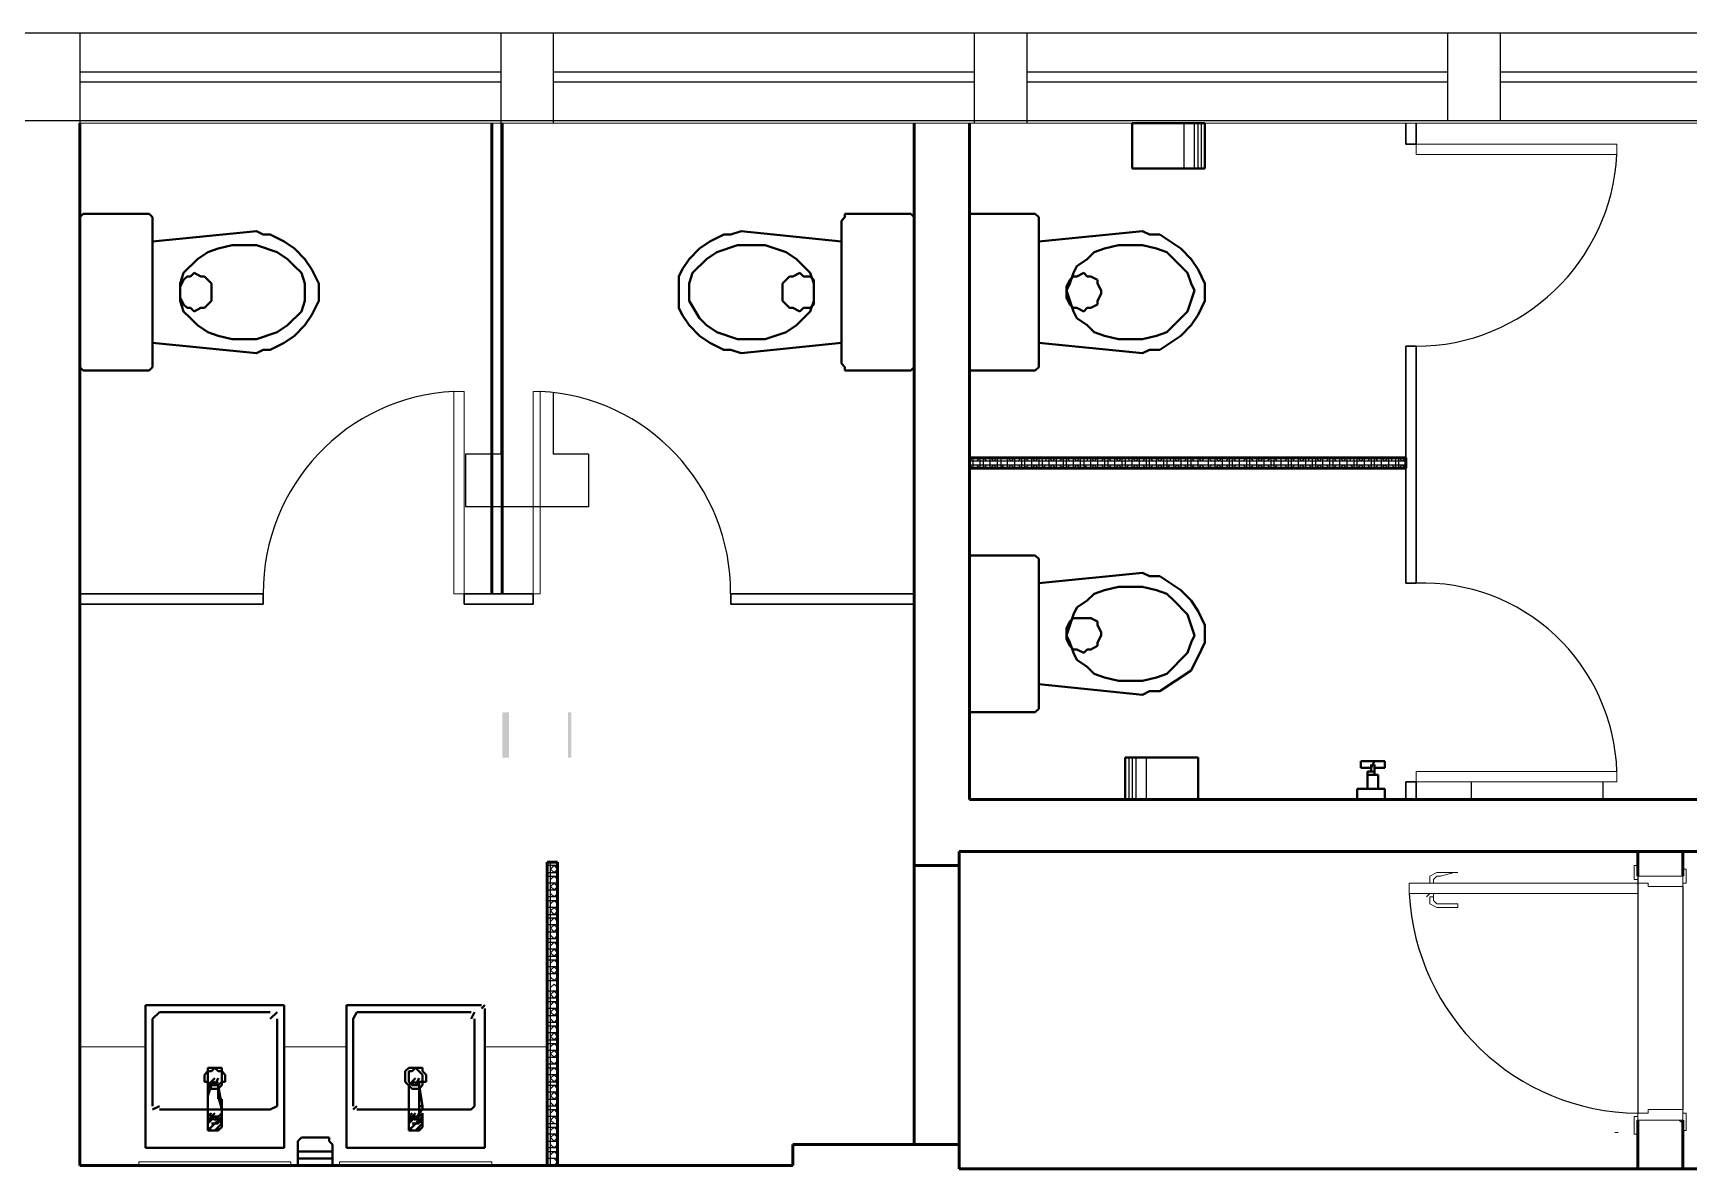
# Model space of a CAD drawing. Header units: millimetres. Extents: x -8 to 5830, y -596 to 3598.
# Drawn here: x 1672.449 to 1677.171, y 2390.11 to 2393.348 of the extents above; entities that cross this region are included whole.
import ezdxf

# ---------------------------------------------------------------- set-up
doc = ezdxf.new("R2010")
doc.units = ezdxf.units.MM
doc.layers.get('0').update_dxf_attribs({"color": 9})

msp = doc.modelspace()

# ---------------------------------------------------------------- linework, layer by layer
for p, q in [((1734.0826, 2393.3475), (1664.1826, 2393.3475)), ((1672.5826, 2393.3475), (1672.5826, 2392.1475)), ((1673.7826, 2393.3475), (1673.7826, 2392.1475)), ((1673.9326, 2393.3475), (1673.9326, 2393.0911)), ((1675.1326, 2393.3475), (1675.1326, 2393.0911)), ((1675.2826, 2393.3475), (1675.2826, 2393.0911)), ((1676.4826, 2393.3475), (1676.4826, 2393.0975)), ((1676.6326, 2393.3475), (1676.6326, 2393.0975)), ((1672.5826, 2393.2375), (1673.7826, 2393.2375)), ((1673.9326, 2393.2375), (1675.1326, 2393.2375)), ((1675.2826, 2393.2375), (1676.4826, 2393.2375)), ((1676.6326, 2393.2375), (1677.8576, 2393.2375)), ((1673.7826, 2393.2075), (1672.5826, 2393.2075)), ((1675.1326, 2393.2075), (1673.9326, 2393.2075)), ((1676.4826, 2393.2075), (1675.2826, 2393.2075)), ((1677.8576, 2393.2075), (1676.6326, 2393.2075)), ((1694.2826, 2393.0975), (1664.4326, 2393.0975)), ((1673.9326, 2392.3228), (1673.9326, 2392.1475)), ((1673.7826, 2392.1475), (1673.6826, 2392.1475)), ((1673.6826, 2392.1475), (1673.6826, 2391.9975)), ((1674.0326, 2392.1475), (1673.9326, 2392.1475)), ((1674.0326, 2392.1475), (1674.0326, 2391.9975)), ((1672.5826, 2391.9975), (1672.5826, 2390.1197)), ((1674.0326, 2391.9975), (1673.6826, 2391.9975))]:
    msp.add_line(p, q)
at = {"lineweight": 20}
for p, q in [((1678.9297, 2393.0911), (1672.5826, 2393.0911)), ((1676.3928, 2393.0314), (1676.3928, 2393.0016)), ((1676.9654, 2393.0314), (1676.3928, 2393.0314)), ((1676.3928, 2393.0016), (1676.9654, 2393.0016)), ((1676.9654, 2393.0016), (1676.9654, 2393.0314)), ((1673.6487, 2391.7495), (1673.6487, 2392.3259)), ((1673.6487, 2392.3259), (1673.6783, 2392.3259)), ((1673.6783, 2392.3259), (1673.6783, 2391.7495)), ((1673.8954, 2392.3259), (1673.8757, 2392.3259)), ((1673.8757, 2392.3259), (1673.8757, 2391.7495)), ((1673.8954, 2391.7495), (1673.8954, 2392.3259)), ((1673.6783, 2391.7495), (1673.6487, 2391.7495)), ((1673.8757, 2391.7495), (1673.8954, 2391.7495)), ((1676.3928, 2391.2128), (1676.3928, 2391.2426)), ((1676.3928, 2391.2426), (1676.9654, 2391.2426)), ((1676.9654, 2391.2128), (1676.3928, 2391.2128)), ((1676.9654, 2391.2426), (1676.9654, 2391.2128)), ((1677.0147, 2390.9346), (1677.0147, 2390.9743)), ((1677.0147, 2390.9743), (1677.0246, 2390.9743)), ((1677.0246, 2390.9743), (1677.0246, 2390.8948)), ((1676.3731, 2390.8948), (1676.3731, 2390.9246)), ((1676.3731, 2390.9246), (1677.0542, 2390.9246)), ((1677.0246, 2390.9346), (1677.0147, 2390.9346)), ((1677.1529, 2390.9445), (1677.0246, 2390.9445)), ((1677.0542, 2390.9246), (1677.0542, 2390.9147)), ((1677.1529, 2390.9644), (1677.1628, 2390.9644)), ((1677.1529, 2390.9147), (1677.1529, 2390.9644)), ((1677.1628, 2390.9246), (1677.1529, 2390.9246)), ((1677.1628, 2390.9644), (1677.1628, 2390.9246)), ((1677.0246, 2390.8948), (1676.3731, 2390.8948)), ((1677.0542, 2390.9147), (1677.1529, 2390.9147)), ((1672.7701, 2390.4576), (1672.5826, 2390.4576)), ((1673.3427, 2390.4576), (1673.165, 2390.4576)), ((1673.9152, 2390.4576), (1673.7375, 2390.4576)), ((1677.0246, 2390.2688), (1677.0542, 2390.2688)), ((1677.0246, 2390.2091), (1677.0246, 2390.2688)), ((1677.0542, 2390.2688), (1677.0542, 2390.2787)), ((1677.0542, 2390.2787), (1677.1529, 2390.2787)), ((1677.1529, 2390.2787), (1677.1529, 2390.2191)), ((1677.1628, 2390.2688), (1677.1529, 2390.2688)), ((1677.1628, 2390.2191), (1677.1628, 2390.2688)), ((1677.0246, 2390.2588), (1677.0147, 2390.2588)), ((1677.0147, 2390.2588), (1677.0147, 2390.2091)), ((1677.1529, 2390.2489), (1677.0246, 2390.2489)), ((1677.1529, 2390.2191), (1677.1628, 2390.2191)), ((1676.9594, 2390.2131), (1676.9693, 2390.2131)), ((1677.0147, 2390.2091), (1677.0246, 2390.2091)), ((1673.1847, 2390.1296), (1672.7504, 2390.1296)), ((1672.7504, 2390.1296), (1672.7504, 2390.1197)), ((1673.1847, 2390.1197), (1673.1847, 2390.1296)), ((1673.7573, 2390.1296), (1673.3229, 2390.1296)), ((1673.3229, 2390.1296), (1673.3229, 2390.1197)), ((1673.7573, 2390.1197), (1673.7573, 2390.1296)), ((1672.7504, 2390.1197), (1673.1847, 2390.1197)), ((1673.3229, 2390.1197), (1673.7573, 2390.1197))]:
    msp.add_line(p, q, dxfattribs=at)
at = {"lineweight": 50}
for p, q in [((1672.5826, 2393.0911), (1672.5826, 2390.1197)), ((1673.7573, 2393.0911), (1673.7573, 2391.7495)), ((1673.7869, 2393.0911), (1673.7869, 2391.7495)), ((1674.9615, 2390.1793), (1674.9615, 2393.0911)), ((1675.1195, 2393.0911), (1675.1195, 2391.1631)), ((1675.1195, 2392.137), (1676.3632, 2392.137)), ((1675.1195, 2392.1072), (1676.3632, 2392.1072)), ((1676.3632, 2392.137), (1676.3632, 2392.1072)), ((1675.1195, 2391.1631), (1677.9327, 2391.1631)), ((1673.9152, 2390.1197), (1673.9152, 2390.9843)), ((1673.9152, 2390.9843), (1673.9448, 2390.9843)), ((1673.9448, 2390.9843), (1673.9448, 2390.1197)), ((1674.9615, 2390.9743), (1675.0899, 2390.9743)), ((1678.1598, 2391.0141), (1675.0899, 2391.0141)), ((1675.0899, 2391.0141), (1675.0899, 2390.1097)), ((1677.0246, 2391.0141), (1677.0246, 2390.9445)), ((1677.1529, 2391.0141), (1677.1529, 2390.9445)), ((1677.0246, 2390.2489), (1677.0246, 2390.1097)), ((1677.1529, 2390.2489), (1677.1529, 2390.1097)), ((1674.616, 2390.1793), (1674.616, 2390.1197)), ((1674.616, 2390.1793), (1675.0899, 2390.1793)), ((1672.5826, 2390.1197), (1674.616, 2390.1197)), ((1675.0899, 2390.1097), (1679.058, 2390.1097))]:
    msp.add_line(p, q, dxfattribs=at)
at = {"lineweight": 25}
for p, q in [((1675.1195, 2392.137), (1675.1195, 2393.0811)), ((1675.7315, 2392.9619), (1675.7315, 2393.0911)), ((1675.7611, 2392.9619), (1675.7611, 2393.0911)), ((1675.771, 2392.9619), (1675.771, 2393.0911)), ((1675.7808, 2392.9619), (1675.7808, 2393.0911)), ((1675.2182, 2392.137), (1675.1195, 2392.137)), ((1675.1195, 2392.1271), (1675.1293, 2392.137)), ((1676.3632, 2392.1271), (1675.1195, 2392.1271)), ((1675.1293, 2392.1072), (1675.1195, 2392.1172)), ((1675.1195, 2392.1172), (1676.3632, 2392.1172)), ((1675.1293, 2392.137), (1675.1293, 2392.1072)), ((1675.1392, 2392.1271), (1675.1491, 2392.137)), ((1675.1491, 2392.1072), (1675.1392, 2392.1172)), ((1675.1491, 2392.137), (1675.1491, 2392.1072)), ((1675.159, 2392.1072), (1675.159, 2392.137)), ((1675.159, 2392.137), (1675.1688, 2392.1271)), ((1675.1688, 2392.1172), (1675.159, 2392.1072)), ((1675.1787, 2392.1072), (1675.1787, 2392.137)), ((1675.1787, 2392.137), (1675.1886, 2392.1271)), ((1675.1886, 2392.1172), (1675.1787, 2392.1072)), ((1675.1886, 2392.1271), (1675.1984, 2392.137)), ((1675.1984, 2392.1072), (1675.1886, 2392.1172)), ((1675.1984, 2392.137), (1675.1984, 2392.1072)), ((1675.2083, 2392.137), (1675.2083, 2392.1072)), ((1675.2083, 2392.1072), (1675.2182, 2392.1172)), ((1675.228, 2392.1072), (1675.228, 2392.137)), ((1675.228, 2392.137), (1675.2379, 2392.1271)), ((1675.2379, 2392.1172), (1675.228, 2392.1072)), ((1675.2379, 2392.1271), (1675.2478, 2392.137)), ((1675.2478, 2392.1072), (1675.2379, 2392.1172)), ((1675.2478, 2392.137), (1675.2478, 2392.1072)), ((1675.2577, 2392.1271), (1675.2675, 2392.137)), ((1675.2675, 2392.1072), (1675.2577, 2392.1172)), ((1675.2675, 2392.137), (1675.2675, 2392.1072)), ((1675.2774, 2392.1072), (1675.2774, 2392.137)), ((1675.2774, 2392.137), (1675.2873, 2392.1271)), ((1675.2873, 2392.1172), (1675.2774, 2392.1072)), ((1675.2971, 2392.1072), (1675.2971, 2392.137)), ((1675.2971, 2392.137), (1675.307, 2392.1271)), ((1675.307, 2392.1172), (1675.2971, 2392.1072)), ((1675.307, 2392.1271), (1675.3169, 2392.137)), ((1675.3169, 2392.1072), (1675.307, 2392.1172)), ((1675.3169, 2392.137), (1675.3169, 2392.1072)), ((1675.3268, 2392.137), (1675.3268, 2392.1072)), ((1675.3268, 2392.1072), (1675.3366, 2392.1172)), ((1675.3366, 2392.137), (1675.3366, 2392.1271)), ((1675.3465, 2392.1072), (1675.3465, 2392.137)), ((1675.3465, 2392.137), (1675.3564, 2392.1271)), ((1675.3564, 2392.1172), (1675.3465, 2392.1072)), ((1675.3564, 2392.1271), (1675.3662, 2392.137)), ((1675.3662, 2392.1072), (1675.3564, 2392.1172)), ((1675.3662, 2392.137), (1675.3662, 2392.1072)), ((1675.3761, 2392.1271), (1675.386, 2392.137)), ((1675.386, 2392.1072), (1675.3761, 2392.1172)), ((1675.386, 2392.137), (1675.386, 2392.1072)), ((1675.3959, 2392.1072), (1675.3959, 2392.137)), ((1675.3959, 2392.137), (1675.4057, 2392.1271)), ((1675.4057, 2392.1172), (1675.3959, 2392.1072)), ((1675.4156, 2392.1072), (1675.4156, 2392.137)), ((1675.4156, 2392.137), (1675.4255, 2392.1271)), ((1675.4255, 2392.1172), (1675.4156, 2392.1072)), ((1675.4255, 2392.1271), (1675.4353, 2392.137)), ((1675.4353, 2392.1072), (1675.4255, 2392.1172)), ((1675.4353, 2392.137), (1675.4353, 2392.1072)), ((1675.4452, 2392.137), (1675.4452, 2392.1072)), ((1675.4452, 2392.1072), (1675.4551, 2392.1172)), ((1675.4551, 2392.137), (1675.4551, 2392.1271)), ((1675.465, 2392.1072), (1675.465, 2392.137)), ((1675.465, 2392.137), (1675.4748, 2392.1271)), ((1675.4748, 2392.1172), (1675.465, 2392.1072)), ((1675.4748, 2392.1271), (1675.4847, 2392.137)), ((1675.4847, 2392.1072), (1675.4748, 2392.1172)), ((1675.4847, 2392.137), (1675.4847, 2392.1072)), ((1675.4946, 2392.1271), (1675.5044, 2392.137)), ((1675.5044, 2392.1072), (1675.4946, 2392.1172)), ((1675.5044, 2392.137), (1675.5044, 2392.1072)), ((1675.5143, 2392.1072), (1675.5143, 2392.137)), ((1675.5143, 2392.137), (1675.5242, 2392.1271)), ((1675.5242, 2392.1172), (1675.5143, 2392.1072)), ((1675.5341, 2392.1072), (1675.5341, 2392.137)), ((1675.5341, 2392.137), (1675.5439, 2392.1271)), ((1675.5439, 2392.1172), (1675.5341, 2392.1072)), ((1675.5439, 2392.1271), (1675.5538, 2392.137)), ((1675.5538, 2392.1072), (1675.5439, 2392.1172)), ((1675.5538, 2392.137), (1675.5538, 2392.1072)), ((1675.5637, 2392.137), (1675.5637, 2392.1072)), ((1675.5637, 2392.1072), (1675.5735, 2392.1172)), ((1675.5735, 2392.137), (1675.5735, 2392.1271)), ((1675.5834, 2392.1072), (1675.5834, 2392.137)), ((1675.5834, 2392.137), (1675.5933, 2392.1271)), ((1675.5933, 2392.1172), (1675.5834, 2392.1072)), ((1675.5933, 2392.1271), (1675.6031, 2392.137)), ((1675.6031, 2392.1072), (1675.5933, 2392.1172)), ((1675.6031, 2392.137), (1675.6031, 2392.1072)), ((1675.613, 2392.1271), (1675.6229, 2392.137)), ((1675.6229, 2392.1072), (1675.613, 2392.1172)), ((1675.6229, 2392.137), (1675.6229, 2392.1072)), ((1675.6328, 2392.1072), (1675.6328, 2392.137)), ((1675.6328, 2392.137), (1675.6426, 2392.1271)), ((1675.6426, 2392.1172), (1675.6328, 2392.1072)), ((1675.6525, 2392.1072), (1675.6525, 2392.137)), ((1675.6525, 2392.137), (1675.6624, 2392.1271)), ((1675.6624, 2392.1172), (1675.6525, 2392.1072)), ((1675.6624, 2392.1271), (1675.6722, 2392.137)), ((1675.6722, 2392.1072), (1675.6624, 2392.1172)), ((1675.6722, 2392.137), (1675.6722, 2392.1072)), ((1675.6821, 2392.137), (1675.6821, 2392.1072)), ((1675.6821, 2392.1072), (1675.692, 2392.1172)), ((1675.692, 2392.137), (1675.692, 2392.1271)), ((1675.7019, 2392.1072), (1675.7019, 2392.137)), ((1675.7019, 2392.137), (1675.7117, 2392.1271)), ((1675.7117, 2392.1172), (1675.7019, 2392.1072)), ((1675.7117, 2392.1271), (1675.7216, 2392.137)), ((1675.7216, 2392.1072), (1675.7117, 2392.1172)), ((1675.7216, 2392.137), (1675.7216, 2392.1072)), ((1675.7315, 2392.1271), (1675.7413, 2392.137)), ((1675.7413, 2392.1072), (1675.7315, 2392.1172)), ((1675.7413, 2392.137), (1675.7413, 2392.1072)), ((1675.7512, 2392.1072), (1675.7512, 2392.137)), ((1675.7512, 2392.137), (1675.7611, 2392.1271)), ((1675.7611, 2392.1172), (1675.7512, 2392.1072)), ((1675.771, 2392.1072), (1675.771, 2392.137)), ((1675.771, 2392.137), (1675.7808, 2392.1271)), ((1675.7808, 2392.1172), (1675.771, 2392.1072)), ((1675.7808, 2392.1271), (1675.7907, 2392.137)), ((1675.7907, 2392.1072), (1675.7808, 2392.1172)), ((1675.8006, 2392.137), (1675.8104, 2392.1271)), ((1675.8006, 2392.1072), (1675.8006, 2392.137)), ((1675.8104, 2392.1172), (1675.8006, 2392.1072)), ((1675.8203, 2392.1072), (1675.8203, 2392.137)), ((1675.8203, 2392.137), (1675.8302, 2392.1271)), ((1675.8302, 2392.1172), (1675.8203, 2392.1072)), ((1675.8302, 2392.1271), (1675.8401, 2392.137)), ((1675.8401, 2392.1072), (1675.8302, 2392.1172)), ((1675.8401, 2392.137), (1675.8401, 2392.1072)), ((1675.8499, 2392.1271), (1675.8598, 2392.137)), ((1675.8598, 2392.1072), (1675.8499, 2392.1172)), ((1675.8598, 2392.137), (1675.8598, 2392.1072)), ((1675.8697, 2392.1072), (1675.8697, 2392.137)), ((1675.8697, 2392.137), (1675.8795, 2392.1271)), ((1675.8795, 2392.1172), (1675.8697, 2392.1072)), ((1675.8894, 2392.1072), (1675.8894, 2392.137)), ((1675.8993, 2392.1271), (1675.9092, 2392.137)), ((1675.9092, 2392.1072), (1675.8993, 2392.1172)), ((1675.9092, 2392.137), (1675.9092, 2392.1072)), ((1675.919, 2392.1072), (1675.919, 2392.137)), ((1675.919, 2392.137), (1675.9289, 2392.1271)), ((1675.9289, 2392.1172), (1675.919, 2392.1072)), ((1675.9388, 2392.1072), (1675.9388, 2392.137)), ((1675.9388, 2392.137), (1675.9486, 2392.1271)), ((1675.9486, 2392.1172), (1675.9388, 2392.1072)), ((1675.9486, 2392.1271), (1675.9585, 2392.137)), ((1675.9585, 2392.1072), (1675.9486, 2392.1172)), ((1675.9585, 2392.137), (1675.9585, 2392.1072)), ((1675.9684, 2392.1271), (1675.9783, 2392.137)), ((1675.9783, 2392.1072), (1675.9684, 2392.1172)), ((1675.9783, 2392.137), (1675.9783, 2392.1072)), ((1675.9881, 2392.1072), (1675.9881, 2392.137)), ((1675.9881, 2392.137), (1675.998, 2392.1271)), ((1675.998, 2392.1172), (1675.9881, 2392.1072)), ((1676.0079, 2392.1072), (1676.0079, 2392.137)), ((1676.0177, 2392.1271), (1676.0276, 2392.137)), ((1676.0276, 2392.1072), (1676.0177, 2392.1172)), ((1676.0276, 2392.137), (1676.0276, 2392.1072)), ((1676.0375, 2392.1072), (1676.0375, 2392.137)), ((1676.0375, 2392.137), (1676.0473, 2392.1271)), ((1676.0473, 2392.1172), (1676.0375, 2392.1072)), ((1676.0572, 2392.1072), (1676.0572, 2392.137)), ((1676.0572, 2392.137), (1676.0671, 2392.1271)), ((1676.0671, 2392.1172), (1676.0572, 2392.1072)), ((1676.0671, 2392.1271), (1676.077, 2392.137)), ((1676.077, 2392.1072), (1676.0671, 2392.1172)), ((1676.077, 2392.137), (1676.077, 2392.1072)), ((1676.0868, 2392.1271), (1676.0868, 2392.137)), ((1676.0967, 2392.1072), (1676.0868, 2392.1172)), ((1676.0967, 2392.137), (1676.0967, 2392.1072)), ((1676.1066, 2392.1072), (1676.1066, 2392.137)), ((1676.1066, 2392.137), (1676.1164, 2392.1271)), ((1676.1164, 2392.1172), (1676.1066, 2392.1072)), ((1676.1164, 2392.1271), (1676.1263, 2392.137)), ((1676.1263, 2392.1072), (1676.1164, 2392.1172)), ((1676.1263, 2392.137), (1676.1263, 2392.1072)), ((1676.1362, 2392.1271), (1676.1461, 2392.137)), ((1676.1461, 2392.1072), (1676.1362, 2392.1172)), ((1676.1461, 2392.137), (1676.1461, 2392.1072)), ((1676.1559, 2392.1072), (1676.1559, 2392.137)), ((1676.1559, 2392.137), (1676.1658, 2392.1271)), ((1676.1658, 2392.1172), (1676.1559, 2392.1072)), ((1676.1757, 2392.1072), (1676.1757, 2392.137)), ((1676.1757, 2392.137), (1676.1855, 2392.1271)), ((1676.1855, 2392.1172), (1676.1757, 2392.1072)), ((1676.1855, 2392.1271), (1676.1954, 2392.137)), ((1676.1954, 2392.1072), (1676.1855, 2392.1172)), ((1676.1954, 2392.137), (1676.1954, 2392.1072)), ((1676.2053, 2392.1271), (1676.2053, 2392.137)), ((1676.2152, 2392.1072), (1676.2053, 2392.1172)), ((1676.2152, 2392.137), (1676.2152, 2392.1072)), ((1676.225, 2392.1072), (1676.225, 2392.137)), ((1676.225, 2392.137), (1676.2349, 2392.1271)), ((1676.2349, 2392.1172), (1676.225, 2392.1072)), ((1676.2349, 2392.1271), (1676.2448, 2392.137)), ((1676.2448, 2392.1072), (1676.2349, 2392.1172)), ((1676.2448, 2392.137), (1676.2448, 2392.1072)), ((1676.2546, 2392.1271), (1676.2645, 2392.137)), ((1676.2645, 2392.1072), (1676.2546, 2392.1172)), ((1676.2645, 2392.137), (1676.2645, 2392.1072)), ((1676.2744, 2392.1072), (1676.2744, 2392.137)), ((1676.2744, 2392.137), (1676.2843, 2392.1271)), ((1676.2843, 2392.1172), (1676.2744, 2392.1072)), ((1676.2941, 2392.1072), (1676.2941, 2392.137)), ((1676.2941, 2392.137), (1676.304, 2392.1271)), ((1676.304, 2392.1172), (1676.2941, 2392.1072)), ((1676.304, 2392.1271), (1676.3139, 2392.137)), ((1676.3139, 2392.1072), (1676.304, 2392.1172)), ((1676.3139, 2392.137), (1676.3139, 2392.1072)), ((1676.3237, 2392.1271), (1676.3237, 2392.137)), ((1676.3336, 2392.1072), (1676.3237, 2392.1172)), ((1676.3336, 2392.137), (1676.3336, 2392.1072)), ((1676.3435, 2392.1072), (1676.3435, 2392.137)), ((1676.3435, 2392.137), (1676.3534, 2392.1271)), ((1676.3534, 2392.1172), (1676.3435, 2392.1072)), ((1676.3534, 2392.1271), (1676.3632, 2392.137)), ((1676.3632, 2392.1072), (1676.3534, 2392.1172)), ((1675.5735, 2391.2824), (1675.5735, 2391.1631)), ((1675.5834, 2391.2824), (1675.5834, 2391.1631)), ((1675.5933, 2391.2824), (1675.5933, 2391.1631)), ((1675.6229, 2391.2824), (1675.6229, 2391.1631)), ((1676.5508, 2391.1631), (1676.5508, 2391.2128)), ((1676.9259, 2391.1631), (1676.9259, 2391.2128)), ((1673.9448, 2390.9743), (1673.9152, 2390.9743)), ((1673.9251, 2390.1197), (1673.9251, 2390.9843)), ((1673.9251, 2390.9644), (1673.9349, 2390.9743)), ((1673.9448, 2390.9644), (1673.9349, 2390.9743)), ((1673.9448, 2390.9445), (1673.9448, 2390.9843)), ((1676.6396, 2391.0141), (1677.0246, 2391.0141)), ((1677.0246, 2391.0141), (1677.0246, 2390.2688)), ((1673.9152, 2390.9545), (1673.9448, 2390.9545)), ((1673.9152, 2390.9445), (1673.9448, 2390.9445)), ((1673.9448, 2390.9246), (1673.9152, 2390.9246)), ((1673.9349, 2390.9545), (1673.9251, 2390.9644)), ((1673.9349, 2390.9445), (1673.9251, 2390.9346)), ((1673.9251, 2390.9147), (1673.9349, 2390.9246)), ((1673.9349, 2390.9545), (1673.9448, 2390.9644)), ((1673.9448, 2390.9346), (1673.9349, 2390.9445)), ((1673.9349, 2390.9246), (1673.9448, 2390.9147)), ((1673.9448, 2390.8948), (1673.9448, 2390.9346)), ((1673.9152, 2390.9048), (1673.9448, 2390.9048)), ((1673.9448, 2390.8849), (1673.9152, 2390.8849)), ((1673.9349, 2390.9048), (1673.9251, 2390.9147)), ((1673.9251, 2390.8948), (1673.9349, 2390.8849)), ((1673.9349, 2390.9048), (1673.9448, 2390.9147)), ((1673.9349, 2390.8849), (1673.9448, 2390.8948)), ((1673.9448, 2390.8253), (1673.9448, 2390.8849)), ((1677.1529, 2390.9147), (1677.1529, 2390.2787)), ((1673.9152, 2390.875), (1673.9448, 2390.875)), ((1673.9448, 2390.8551), (1673.9152, 2390.8551)), ((1673.9152, 2390.8352), (1673.9448, 2390.8352)), ((1673.9349, 2390.875), (1673.9251, 2390.865)), ((1673.9251, 2390.8451), (1673.9349, 2390.8551)), ((1673.9349, 2390.8352), (1673.9251, 2390.8451)), ((1673.9349, 2390.875), (1673.9448, 2390.865)), ((1673.9448, 2390.8451), (1673.9349, 2390.8551)), ((1673.9349, 2390.8352), (1673.9448, 2390.8451)), ((1673.9152, 2390.8253), (1673.9448, 2390.8253)), ((1673.9448, 2390.8054), (1673.9152, 2390.8054)), ((1673.9152, 2390.7855), (1673.9448, 2390.7855)), ((1673.9349, 2390.8253), (1673.9251, 2390.8153)), ((1673.9251, 2390.7955), (1673.9349, 2390.8054)), ((1673.9349, 2390.7855), (1673.9251, 2390.7955)), ((1673.9448, 2390.8153), (1673.9349, 2390.8253)), ((1673.9349, 2390.8054), (1673.9448, 2390.7955)), ((1673.9349, 2390.7855), (1673.9448, 2390.7955)), ((1673.9448, 2390.7756), (1673.9448, 2390.8153)), ((1673.9448, 2390.7656), (1673.9152, 2390.7656)), ((1673.9152, 2390.7557), (1673.9448, 2390.7557)), ((1673.9448, 2390.7358), (1673.9152, 2390.7358)), ((1673.9251, 2390.7756), (1673.9349, 2390.7656)), ((1673.9349, 2390.7557), (1673.9251, 2390.7458)), ((1673.9251, 2390.7259), (1673.9349, 2390.7358)), ((1673.9349, 2390.7656), (1673.9448, 2390.7756)), ((1673.9349, 2390.7557), (1673.9448, 2390.7458)), ((1673.9448, 2390.7259), (1673.9349, 2390.7358)), ((1673.9448, 2390.706), (1673.9448, 2390.7656)), ((1673.9152, 2390.7159), (1673.9448, 2390.7159)), ((1673.9152, 2390.706), (1673.9448, 2390.706)), ((1673.9349, 2390.7159), (1673.9251, 2390.7259)), ((1673.9349, 2390.706), (1673.9251, 2390.6961)), ((1673.9349, 2390.7159), (1673.9448, 2390.7259)), ((1673.9448, 2390.6961), (1673.9349, 2390.706)), ((1673.9448, 2390.6563), (1673.9448, 2390.6961)), ((1673.9448, 2390.6861), (1673.9152, 2390.6861)), ((1673.9152, 2390.6663), (1673.9448, 2390.6663)), ((1673.9152, 2390.6464), (1673.9448, 2390.6464)), ((1673.9251, 2390.6762), (1673.9349, 2390.6861)), ((1673.9349, 2390.6663), (1673.9251, 2390.6762)), ((1673.9251, 2390.6563), (1673.9349, 2390.6464)), ((1673.9349, 2390.6861), (1673.9448, 2390.6762)), ((1673.9349, 2390.6663), (1673.9448, 2390.6762)), ((1673.9349, 2390.6464), (1673.9448, 2390.6563)), ((1673.9448, 2390.5868), (1673.9448, 2390.6464)), ((1673.9448, 2390.6166), (1673.9152, 2390.6166)), ((1673.9448, 2390.5967), (1673.9152, 2390.5967)), ((1673.9349, 2390.6364), (1673.9251, 2390.6265)), ((1673.9251, 2390.6066), (1673.9349, 2390.6166)), ((1673.9251, 2390.6066), (1673.9349, 2390.5967)), ((1673.9448, 2390.6265), (1673.9349, 2390.6364)), ((1673.9448, 2390.6066), (1673.9349, 2390.6166)), ((1673.9349, 2390.5967), (1673.9448, 2390.6066)), ((1673.9152, 2390.5868), (1673.9448, 2390.5868)), ((1673.9448, 2390.5669), (1673.9152, 2390.5669)), ((1673.9152, 2390.547), (1673.9448, 2390.547)), ((1673.9349, 2390.5868), (1673.9251, 2390.5768)), ((1673.9251, 2390.5569), (1673.9349, 2390.5669)), ((1673.9349, 2390.547), (1673.9251, 2390.5569)), ((1673.9448, 2390.5768), (1673.9349, 2390.5868)), ((1673.9349, 2390.5669), (1673.9448, 2390.5569)), ((1673.9349, 2390.547), (1673.9448, 2390.5569)), ((1673.9448, 2390.5371), (1673.9448, 2390.5768)), ((1673.9448, 2390.5271), (1673.9152, 2390.5271)), ((1673.9152, 2390.5172), (1673.9448, 2390.5172)), ((1673.9251, 2390.5371), (1673.9349, 2390.5271)), ((1673.9349, 2390.5172), (1673.9251, 2390.5073)), ((1673.9349, 2390.5271), (1673.9448, 2390.5371)), ((1673.9349, 2390.5172), (1673.9448, 2390.5073)), ((1673.9448, 2390.4675), (1673.9448, 2390.5271)), ((1673.9448, 2390.4973), (1673.9152, 2390.4973)), ((1673.9152, 2390.4774), (1673.9448, 2390.4774)), ((1673.9152, 2390.4675), (1673.9448, 2390.4675)), ((1673.9251, 2390.4874), (1673.9349, 2390.4973)), ((1673.9349, 2390.4774), (1673.9251, 2390.4874)), ((1673.9349, 2390.4675), (1673.9251, 2390.4576)), ((1673.9448, 2390.4874), (1673.9349, 2390.4973)), ((1673.9349, 2390.4774), (1673.9448, 2390.4874)), ((1673.9448, 2390.4576), (1673.9349, 2390.4675)), ((1673.9448, 2390.4178), (1673.9448, 2390.4576)), ((1673.9448, 2390.4476), (1673.9152, 2390.4476)), ((1673.9152, 2390.4278), (1673.9448, 2390.4278)), ((1673.9448, 2390.4079), (1673.9152, 2390.4079)), ((1673.9251, 2390.4377), (1673.9349, 2390.4476)), ((1673.9349, 2390.4278), (1673.9251, 2390.4377)), ((1673.9251, 2390.4178), (1673.9349, 2390.4079)), ((1673.9349, 2390.4476), (1673.9448, 2390.4377)), ((1673.9349, 2390.4278), (1673.9448, 2390.4377)), ((1673.9349, 2390.4079), (1673.9448, 2390.4178)), ((1673.9448, 2390.3483), (1673.9448, 2390.4079)), ((1673.9152, 2390.3979), (1673.9448, 2390.3979)), ((1673.9448, 2390.3781), (1673.9152, 2390.3781)), ((1673.9152, 2390.3582), (1673.9448, 2390.3582)), ((1673.9349, 2390.3979), (1673.9251, 2390.388)), ((1673.9251, 2390.3681), (1673.9349, 2390.3781)), ((1673.9349, 2390.3582), (1673.9251, 2390.3681)), ((1673.9349, 2390.3979), (1673.9448, 2390.388)), ((1673.9448, 2390.3681), (1673.9349, 2390.3781)), ((1673.9349, 2390.3582), (1673.9448, 2390.3681)), ((1673.9152, 2390.3483), (1673.9448, 2390.3483)), ((1673.9448, 2390.3284), (1673.9152, 2390.3284)), ((1673.9349, 2390.3483), (1673.9251, 2390.3383)), ((1673.9251, 2390.3184), (1673.9349, 2390.3284)), ((1673.9349, 2390.3085), (1673.9251, 2390.3184)), ((1673.9448, 2390.3383), (1673.9349, 2390.3483)), ((1673.9349, 2390.3284), (1673.9448, 2390.3184)), ((1673.9349, 2390.3085), (1673.9448, 2390.3184)), ((1673.9448, 2390.2986), (1673.9448, 2390.3383)), ((1673.9152, 2390.3085), (1673.9448, 2390.3085)), ((1673.9448, 2390.2886), (1673.9152, 2390.2886)), ((1673.9152, 2390.2787), (1673.9448, 2390.2787)), ((1673.9251, 2390.2986), (1673.9349, 2390.2886)), ((1673.9349, 2390.2787), (1673.9251, 2390.2688)), ((1673.9349, 2390.2886), (1673.9448, 2390.2986)), ((1673.9349, 2390.2787), (1673.9448, 2390.2688)), ((1673.9448, 2390.229), (1673.9448, 2390.2886)), ((1673.9448, 2390.2588), (1673.9152, 2390.2588)), ((1673.9152, 2390.2389), (1673.9448, 2390.2389)), ((1673.9152, 2390.229), (1673.9448, 2390.229)), ((1673.9251, 2390.2489), (1673.9349, 2390.2588)), ((1673.9349, 2390.2389), (1673.9251, 2390.2489)), ((1673.9349, 2390.229), (1673.9251, 2390.2191)), ((1673.9448, 2390.2489), (1673.9349, 2390.2588)), ((1673.9448, 2390.2191), (1673.9349, 2390.229)), ((1673.9448, 2390.1793), (1673.9448, 2390.2191)), ((1677.1529, 2390.2389), (1677.143, 2390.2489)), ((1673.9448, 2390.2091), (1673.9152, 2390.2091)), ((1673.9152, 2390.1892), (1673.9448, 2390.1892)), ((1673.9448, 2390.1694), (1673.9152, 2390.1694)), ((1673.9251, 2390.1992), (1673.9349, 2390.2091)), ((1673.9349, 2390.1892), (1673.9251, 2390.1992)), ((1673.9251, 2390.1793), (1673.9349, 2390.1694)), ((1673.9349, 2390.2091), (1673.9448, 2390.1992)), ((1673.9349, 2390.1892), (1673.9448, 2390.1992)), ((1673.9349, 2390.1694), (1673.9448, 2390.1793)), ((1673.9448, 2390.1694), (1673.9448, 2390.1197)), ((1673.9152, 2390.1594), (1673.9448, 2390.1594)), ((1673.9448, 2390.1396), (1673.9152, 2390.1396)), ((1673.9349, 2390.1594), (1673.9251, 2390.1495)), ((1673.9349, 2390.1594), (1673.9448, 2390.1495)), ((1673.9448, 2390.1296), (1673.9349, 2390.1396)), ((1673.9349, 2390.1197), (1673.9448, 2390.1296))]:
    msp.add_line(p, q, dxfattribs=at)
at = {"lineweight": 40}
for p, q in [((1675.7907, 2393.0911), (1675.5834, 2393.0911)), ((1675.5834, 2393.0911), (1675.5834, 2392.9619)), ((1675.7907, 2392.9619), (1675.7907, 2393.0911)), ((1675.5834, 2392.9619), (1675.7907, 2392.9619)), ((1672.5925, 2392.8327), (1672.5826, 2392.8227)), ((1672.5826, 2392.8227), (1672.5826, 2392.3954)), ((1672.78, 2392.8327), (1672.5925, 2392.8327)), ((1672.7899, 2392.8227), (1672.78, 2392.8327)), ((1672.7899, 2392.3954), (1672.7899, 2392.8227)), ((1674.7641, 2392.8227), (1674.7542, 2392.8128)), ((1674.7542, 2392.8128), (1674.7542, 2392.4054)), ((1674.9517, 2392.8327), (1674.7641, 2392.8327)), ((1674.7641, 2392.8327), (1674.7641, 2392.8227)), ((1674.9615, 2392.8227), (1674.9517, 2392.8327)), ((1674.9615, 2392.3954), (1674.9615, 2392.8227)), ((1675.307, 2392.8327), (1675.1195, 2392.8327)), ((1675.1195, 2392.8327), (1675.1195, 2392.3855)), ((1675.3169, 2392.8227), (1675.307, 2392.8327)), ((1675.3169, 2392.3954), (1675.3169, 2392.8227)), ((1673.086, 2392.783), (1672.7899, 2392.7532)), ((1673.1058, 2392.7731), (1673.086, 2392.783)), ((1673.1255, 2392.7731), (1673.1058, 2392.7731)), ((1673.165, 2392.7532), (1673.1255, 2392.7731)), ((1674.4186, 2392.7731), (1674.3791, 2392.7532)), ((1674.4384, 2392.7731), (1674.4186, 2392.7731)), ((1674.468, 2392.783), (1674.4384, 2392.7731)), ((1674.7542, 2392.7532), (1674.468, 2392.783)), ((1675.613, 2392.783), (1675.3169, 2392.7532)), ((1675.6328, 2392.7731), (1675.613, 2392.783)), ((1675.6624, 2392.7731), (1675.6328, 2392.7731)), ((1675.7216, 2392.7333), (1675.6624, 2392.7731)), ((1672.9478, 2392.7234), (1672.9182, 2392.7035)), ((1672.9774, 2392.7333), (1672.9478, 2392.7234)), ((1673.0169, 2392.7432), (1672.9774, 2392.7333)), ((1673.086, 2392.7432), (1673.0169, 2392.7432)), ((1673.1452, 2392.7234), (1673.086, 2392.7432)), ((1673.1749, 2392.7035), (1673.1452, 2392.7234)), ((1673.1946, 2392.7333), (1673.165, 2392.7532)), ((1673.2242, 2392.7035), (1673.1946, 2392.7333)), ((1674.3495, 2392.7333), (1674.3199, 2392.7035)), ((1674.3791, 2392.7532), (1674.3495, 2392.7333)), ((1674.3989, 2392.7234), (1674.3693, 2392.7035)), ((1674.4581, 2392.7432), (1674.3989, 2392.7234)), ((1674.5371, 2392.7432), (1674.4581, 2392.7432)), ((1674.5963, 2392.7234), (1674.5371, 2392.7432)), ((1674.6259, 2392.7035), (1674.5963, 2392.7234)), ((1675.4748, 2392.7234), (1675.4551, 2392.7035)), ((1675.5044, 2392.7333), (1675.4748, 2392.7234)), ((1675.5439, 2392.7432), (1675.5044, 2392.7333)), ((1675.613, 2392.7432), (1675.5439, 2392.7432)), ((1675.6525, 2392.7333), (1675.613, 2392.7432)), ((1675.6821, 2392.7234), (1675.6525, 2392.7333)), ((1675.7019, 2392.7035), (1675.6821, 2392.7234)), ((1675.7512, 2392.7035), (1675.7216, 2392.7333)), ((1672.9182, 2392.7035), (1672.8787, 2392.6637)), ((1673.1946, 2392.6836), (1673.1749, 2392.7035)), ((1673.2143, 2392.6637), (1673.1946, 2392.6836)), ((1673.244, 2392.6737), (1673.2242, 2392.7035)), ((1673.2637, 2392.6339), (1673.244, 2392.6737)), ((1674.3002, 2392.6737), (1674.2903, 2392.6538)), ((1674.3199, 2392.7035), (1674.3002, 2392.6737)), ((1674.3693, 2392.7035), (1674.3298, 2392.6637)), ((1674.6457, 2392.6836), (1674.6259, 2392.7035)), ((1674.6654, 2392.6637), (1674.6457, 2392.6836)), ((1675.4255, 2392.6836), (1675.4156, 2392.6637)), ((1675.4551, 2392.7035), (1675.4255, 2392.6836)), ((1675.7413, 2392.6637), (1675.7019, 2392.7035)), ((1675.771, 2392.6737), (1675.7512, 2392.7035)), ((1675.7808, 2392.6538), (1675.771, 2392.6737)), ((1672.8787, 2392.6637), (1672.8689, 2392.6339)), ((1672.8787, 2392.6439), (1672.8689, 2392.624)), ((1672.8689, 2392.6339), (1672.8689, 2392.5842)), ((1672.8886, 2392.6538), (1672.8787, 2392.6439)), ((1672.8985, 2392.6538), (1672.8886, 2392.6538)), ((1672.9083, 2392.6637), (1672.8985, 2392.6538)), ((1672.9281, 2392.6538), (1672.9083, 2392.6637)), ((1672.938, 2392.6538), (1672.9281, 2392.6538)), ((1672.9478, 2392.6439), (1672.938, 2392.6538)), ((1672.9577, 2392.6339), (1672.9478, 2392.6439)), ((1672.9577, 2392.5842), (1672.9577, 2392.6339)), ((1673.2242, 2392.6339), (1673.2143, 2392.6637)), ((1673.2242, 2392.5842), (1673.2242, 2392.6339)), ((1673.2637, 2392.5842), (1673.2637, 2392.6339)), ((1674.2903, 2392.6538), (1674.2903, 2392.5644)), ((1674.3298, 2392.6637), (1674.3199, 2392.6339)), ((1674.3199, 2392.6339), (1674.3199, 2392.5842)), ((1674.5963, 2392.6439), (1674.5864, 2392.6339)), ((1674.5864, 2392.6339), (1674.5864, 2392.5842)), ((1674.6062, 2392.6538), (1674.5963, 2392.6439)), ((1674.616, 2392.6538), (1674.6062, 2392.6538)), ((1674.6358, 2392.6637), (1674.616, 2392.6538)), ((1674.6457, 2392.6538), (1674.6358, 2392.6637)), ((1674.6654, 2392.6538), (1674.6457, 2392.6538)), ((1674.6753, 2392.6339), (1674.6654, 2392.6637)), ((1674.6753, 2392.6439), (1674.6654, 2392.6538)), ((1674.6753, 2392.5743), (1674.6753, 2392.6439)), ((1675.4057, 2392.6439), (1675.3959, 2392.624)), ((1675.4057, 2392.6339), (1675.3959, 2392.6141)), ((1675.3959, 2392.624), (1675.3959, 2392.5942)), ((1675.4156, 2392.6637), (1675.4057, 2392.6339)), ((1675.4156, 2392.6538), (1675.4057, 2392.6439)), ((1675.4255, 2392.6538), (1675.4156, 2392.6538)), ((1675.4452, 2392.6637), (1675.4255, 2392.6538)), ((1675.4551, 2392.6538), (1675.4452, 2392.6637)), ((1675.465, 2392.6538), (1675.4551, 2392.6538)), ((1675.4847, 2392.6439), (1675.465, 2392.6538)), ((1675.4847, 2392.6339), (1675.4847, 2392.6439)), ((1675.4946, 2392.6141), (1675.4847, 2392.6339)), ((1675.7512, 2392.6339), (1675.7413, 2392.6637)), ((1675.7611, 2392.6141), (1675.7512, 2392.6339)), ((1675.7907, 2392.6339), (1675.7808, 2392.6538)), ((1675.7907, 2392.5842), (1675.7907, 2392.6339)), ((1672.8689, 2392.5942), (1672.8787, 2392.5743)), ((1672.8689, 2392.5842), (1672.8787, 2392.5544)), ((1672.9478, 2392.5743), (1672.9577, 2392.5842)), ((1673.2143, 2392.5544), (1673.2242, 2392.5842)), ((1673.244, 2392.5445), (1673.2637, 2392.5842)), ((1674.3199, 2392.5842), (1674.3495, 2392.5346)), ((1674.5864, 2392.5842), (1674.5963, 2392.5743)), ((1674.6654, 2392.5544), (1674.6753, 2392.5842)), ((1675.3959, 2392.6141), (1675.4156, 2392.5544)), ((1675.3959, 2392.5942), (1675.4057, 2392.5743)), ((1675.4847, 2392.5842), (1675.4946, 2392.6041)), ((1675.4847, 2392.5743), (1675.4847, 2392.5842)), ((1675.4946, 2392.6041), (1675.4946, 2392.6141)), ((1675.7413, 2392.5544), (1675.7611, 2392.6141)), ((1675.7808, 2392.5644), (1675.7907, 2392.5842)), ((1672.8787, 2392.5743), (1672.8886, 2392.5644)), ((1672.8787, 2392.5544), (1672.8985, 2392.5346)), ((1672.8886, 2392.5644), (1672.8985, 2392.5644)), ((1672.8985, 2392.5644), (1672.9083, 2392.5544)), ((1672.8985, 2392.5346), (1672.9182, 2392.5147)), ((1672.9083, 2392.5544), (1672.9281, 2392.5644)), ((1672.9281, 2392.5644), (1672.938, 2392.5644)), ((1672.938, 2392.5644), (1672.9478, 2392.5743)), ((1673.1749, 2392.5147), (1673.2143, 2392.5544)), ((1673.2242, 2392.5147), (1673.244, 2392.5445)), ((1674.2903, 2392.5644), (1674.3002, 2392.5445)), ((1674.3002, 2392.5445), (1674.3199, 2392.5147)), ((1674.3495, 2392.5346), (1674.3693, 2392.5147)), ((1674.5963, 2392.5743), (1674.6062, 2392.5644)), ((1674.6062, 2392.5644), (1674.616, 2392.5644)), ((1674.616, 2392.5644), (1674.6358, 2392.5544)), ((1674.6259, 2392.5147), (1674.6654, 2392.5544)), ((1674.6358, 2392.5544), (1674.6457, 2392.5644)), ((1674.6457, 2392.5644), (1674.6654, 2392.5644)), ((1674.6654, 2392.5644), (1674.6753, 2392.5743)), ((1675.4057, 2392.5743), (1675.4156, 2392.5644)), ((1675.4156, 2392.5644), (1675.4255, 2392.5644)), ((1675.4156, 2392.5544), (1675.4255, 2392.5346)), ((1675.4255, 2392.5644), (1675.4452, 2392.5544)), ((1675.4255, 2392.5346), (1675.4551, 2392.5147)), ((1675.4452, 2392.5544), (1675.4551, 2392.5644)), ((1675.4551, 2392.5644), (1675.465, 2392.5644)), ((1675.465, 2392.5644), (1675.4847, 2392.5743)), ((1675.6821, 2392.4948), (1675.7413, 2392.5544)), ((1675.7512, 2392.5147), (1675.771, 2392.5445)), ((1675.771, 2392.5445), (1675.7808, 2392.5644)), ((1672.9182, 2392.5147), (1672.9478, 2392.4948)), ((1672.9478, 2392.4948), (1672.9774, 2392.4849)), ((1672.9774, 2392.4849), (1673.0169, 2392.4749)), ((1673.086, 2392.4749), (1673.1452, 2392.4948)), ((1673.1452, 2392.4948), (1673.1749, 2392.5147)), ((1673.165, 2392.465), (1673.1946, 2392.4849)), ((1673.1946, 2392.4849), (1673.2242, 2392.5147)), ((1674.3199, 2392.5147), (1674.3495, 2392.4849)), ((1674.3495, 2392.4849), (1674.3791, 2392.465)), ((1674.3693, 2392.5147), (1674.3989, 2392.4948)), ((1674.3989, 2392.4948), (1674.4581, 2392.4749)), ((1674.5371, 2392.4749), (1674.5963, 2392.4948)), ((1674.5963, 2392.4948), (1674.6259, 2392.5147)), ((1675.4551, 2392.5147), (1675.4748, 2392.4948)), ((1675.4748, 2392.4948), (1675.5044, 2392.4849)), ((1675.5044, 2392.4849), (1675.5439, 2392.4749)), ((1675.613, 2392.4749), (1675.6525, 2392.4849)), ((1675.6525, 2392.4849), (1675.6821, 2392.4948)), ((1675.6624, 2392.4451), (1675.7216, 2392.4849)), ((1675.7216, 2392.4849), (1675.7512, 2392.5147)), ((1672.7899, 2392.465), (1673.086, 2392.4352)), ((1673.0169, 2392.4749), (1673.086, 2392.4749)), ((1673.086, 2392.4352), (1673.1058, 2392.4451)), ((1673.1058, 2392.4451), (1673.1255, 2392.4451)), ((1673.1255, 2392.4451), (1673.165, 2392.465)), ((1674.3791, 2392.465), (1674.4186, 2392.4451)), ((1674.4186, 2392.4451), (1674.4384, 2392.4451)), ((1674.4384, 2392.4451), (1674.468, 2392.4352)), ((1674.4581, 2392.4749), (1674.5371, 2392.4749)), ((1674.468, 2392.4352), (1674.7542, 2392.465)), ((1675.3169, 2392.465), (1675.613, 2392.4352)), ((1675.5439, 2392.4749), (1675.613, 2392.4749)), ((1675.613, 2392.4352), (1675.6328, 2392.4451)), ((1675.6328, 2392.4451), (1675.6624, 2392.4451)), ((1672.5826, 2392.3954), (1672.5925, 2392.3855)), ((1672.78, 2392.3855), (1672.7899, 2392.3954)), ((1674.7542, 2392.4054), (1674.7641, 2392.3954)), ((1674.7641, 2392.3954), (1674.7641, 2392.3855)), ((1674.9517, 2392.3855), (1674.9615, 2392.3954)), ((1675.307, 2392.3855), (1675.3169, 2392.3954)), ((1672.5925, 2392.3855), (1672.78, 2392.3855)), ((1674.7641, 2392.3855), (1674.9517, 2392.3855)), ((1675.1195, 2392.3855), (1675.307, 2392.3855)), ((1675.307, 2391.8588), (1675.1195, 2391.8588)), ((1675.1195, 2391.8588), (1675.1195, 2391.4116)), ((1675.3169, 2391.8489), (1675.307, 2391.8588)), ((1675.3169, 2391.4215), (1675.3169, 2391.8489)), ((1675.613, 2391.8091), (1675.3169, 2391.7793)), ((1675.6328, 2391.7992), (1675.613, 2391.8091)), ((1675.6624, 2391.7992), (1675.6328, 2391.7992)), ((1675.7216, 2391.7594), (1675.6624, 2391.7992)), ((1675.4551, 2391.7296), (1675.4255, 2391.7097)), ((1675.4748, 2391.7495), (1675.4551, 2391.7296)), ((1675.5044, 2391.7594), (1675.4748, 2391.7495)), ((1675.5439, 2391.7693), (1675.5044, 2391.7594)), ((1675.613, 2391.7693), (1675.5439, 2391.7693)), ((1675.6525, 2391.7594), (1675.613, 2391.7693)), ((1675.6821, 2391.7495), (1675.6525, 2391.7594)), ((1675.7019, 2391.7296), (1675.6821, 2391.7495)), ((1675.7413, 2391.6898), (1675.7019, 2391.7296)), ((1675.7512, 2391.7296), (1675.7216, 2391.7594)), ((1675.771, 2391.6998), (1675.7512, 2391.7296)), ((1675.4156, 2391.6898), (1675.3959, 2391.6302)), ((1675.4156, 2391.6799), (1675.4057, 2391.67)), ((1675.4255, 2391.7097), (1675.4156, 2391.6898)), ((1675.465, 2391.6799), (1675.4156, 2391.6799)), ((1675.4847, 2391.67), (1675.465, 2391.6799)), ((1675.7611, 2391.6302), (1675.7413, 2391.6898)), ((1675.7907, 2391.66), (1675.771, 2391.6998)), ((1675.4057, 2391.67), (1675.3959, 2391.6501)), ((1675.3959, 2391.6501), (1675.3959, 2391.6203)), ((1675.4847, 2391.66), (1675.4847, 2391.67)), ((1675.4946, 2391.6402), (1675.4847, 2391.66)), ((1675.4946, 2391.6302), (1675.4946, 2391.6402)), ((1675.7907, 2391.6103), (1675.7907, 2391.66)), ((1675.3959, 2391.6302), (1675.4057, 2391.6103)), ((1675.3959, 2391.6203), (1675.4057, 2391.6004)), ((1675.4057, 2391.6103), (1675.4156, 2391.5805)), ((1675.4057, 2391.6004), (1675.4156, 2391.5905)), ((1675.4156, 2391.5905), (1675.4255, 2391.5905)), ((1675.4255, 2391.5905), (1675.4452, 2391.5805)), ((1675.4452, 2391.5805), (1675.4551, 2391.5905)), ((1675.4551, 2391.5905), (1675.465, 2391.5905)), ((1675.465, 2391.5905), (1675.4847, 2391.6004)), ((1675.4847, 2391.6103), (1675.4946, 2391.6302)), ((1675.4847, 2391.6004), (1675.4847, 2391.6103)), ((1675.7413, 2391.5805), (1675.7512, 2391.6103)), ((1675.7512, 2391.6103), (1675.7611, 2391.6302)), ((1675.7512, 2391.5308), (1675.7808, 2391.5905)), ((1675.7808, 2391.5905), (1675.7907, 2391.6103)), ((1675.4156, 2391.5805), (1675.4255, 2391.5607)), ((1675.4255, 2391.5607), (1675.4551, 2391.5408)), ((1675.4551, 2391.5408), (1675.4748, 2391.5209)), ((1675.6821, 2391.5209), (1675.7413, 2391.5805)), ((1675.3169, 2391.4911), (1675.613, 2391.4613)), ((1675.4748, 2391.5209), (1675.5044, 2391.511)), ((1675.5044, 2391.511), (1675.5439, 2391.501)), ((1675.5439, 2391.501), (1675.613, 2391.501)), ((1675.613, 2391.501), (1675.6525, 2391.511)), ((1675.6525, 2391.511), (1675.6821, 2391.5209)), ((1675.6624, 2391.4712), (1675.7512, 2391.5308)), ((1675.613, 2391.4613), (1675.6328, 2391.4712)), ((1675.6328, 2391.4712), (1675.6624, 2391.4712)), ((1675.1195, 2391.4116), (1675.307, 2391.4116)), ((1675.307, 2391.4116), (1675.3169, 2391.4215)), ((1675.771, 2391.2824), (1675.5637, 2391.2824)), ((1675.5637, 2391.2824), (1675.5637, 2391.1631)), ((1675.771, 2391.1631), (1675.771, 2391.2824)), ((1676.2349, 2391.2526), (1676.2349, 2391.2725)), ((1676.2349, 2391.2725), (1676.304, 2391.2725)), ((1676.2645, 2391.2526), (1676.2744, 2391.2725)), ((1676.2645, 2391.2426), (1676.2645, 2391.2625)), ((1676.2744, 2391.2625), (1676.2744, 2391.2327)), ((1676.304, 2391.2725), (1676.304, 2391.2526)), ((1676.2645, 2391.2526), (1676.2349, 2391.2526)), ((1676.2546, 2391.2426), (1676.2744, 2391.2426)), ((1676.2546, 2391.2426), (1676.2546, 2391.193)), ((1676.2843, 2391.2327), (1676.2546, 2391.2327)), ((1676.304, 2391.2526), (1676.2744, 2391.2526)), ((1676.2843, 2391.193), (1676.2843, 2391.2327)), ((1675.5637, 2391.1631), (1675.771, 2391.1631)), ((1676.225, 2391.193), (1676.225, 2391.1631)), ((1676.304, 2391.193), (1676.225, 2391.193)), ((1676.225, 2391.1631), (1676.304, 2391.1631)), ((1676.304, 2391.1631), (1676.304, 2391.193)), ((1672.7701, 2390.5768), (1673.165, 2390.5768)), ((1672.7701, 2390.1694), (1672.7701, 2390.5768)), ((1672.7899, 2390.5371), (1672.8096, 2390.5569)), ((1672.8096, 2390.5569), (1673.1255, 2390.5569)), ((1673.1452, 2390.5569), (1673.1255, 2390.5371)), ((1673.165, 2390.5768), (1673.165, 2390.1694)), ((1673.3427, 2390.1694), (1673.3427, 2390.5768)), ((1673.3427, 2390.5768), (1673.7276, 2390.5768)), ((1673.3624, 2390.5371), (1673.3723, 2390.5569)), ((1673.3723, 2390.5569), (1673.698, 2390.5569)), ((1673.7079, 2390.5569), (1673.698, 2390.5371)), ((1673.7375, 2390.5768), (1673.7276, 2390.5669)), ((1673.7375, 2390.5669), (1673.7375, 2390.1694)), ((1672.7899, 2390.2886), (1672.7899, 2390.5371)), ((1673.1452, 2390.5371), (1673.1452, 2390.2886)), ((1673.3624, 2390.2886), (1673.3624, 2390.5371)), ((1673.7079, 2390.5371), (1673.7079, 2390.2886)), ((1672.9478, 2390.388), (1672.938, 2390.3781)), ((1672.938, 2390.3781), (1672.938, 2390.3582)), ((1672.938, 2390.3582), (1672.9478, 2390.3582)), ((1672.9478, 2390.3979), (1672.9478, 2390.2191)), ((1672.9873, 2390.3979), (1672.9478, 2390.3979)), ((1672.9577, 2390.388), (1672.9478, 2390.388)), ((1672.9676, 2390.3681), (1672.9478, 2390.3483)), ((1672.9478, 2390.3483), (1672.9676, 2390.3582)), ((1672.9478, 2390.3582), (1672.9577, 2390.3483)), ((1672.9676, 2390.3979), (1672.9577, 2390.388)), ((1672.9676, 2390.3582), (1672.9577, 2390.3483)), ((1672.9774, 2390.388), (1672.9676, 2390.3979)), ((1672.9774, 2390.3681), (1672.9676, 2390.3483)), ((1672.9774, 2390.3582), (1672.9676, 2390.3483)), ((1672.9873, 2390.388), (1672.9774, 2390.388)), ((1672.9774, 2390.3483), (1672.9873, 2390.3582)), ((1672.9873, 2390.3483), (1672.9873, 2390.3979)), ((1672.9972, 2390.3781), (1672.9873, 2390.388)), ((1672.9873, 2390.3582), (1672.9972, 2390.3582)), ((1672.9972, 2390.3582), (1672.9972, 2390.3781)), ((1673.5203, 2390.3979), (1673.5105, 2390.388)), ((1673.5105, 2390.388), (1673.5105, 2390.3582)), ((1673.5105, 2390.3582), (1673.5302, 2390.3383)), ((1673.5598, 2390.3979), (1673.5203, 2390.3979)), ((1673.5302, 2390.388), (1673.5203, 2390.388)), ((1673.5203, 2390.388), (1673.5203, 2390.3582)), ((1673.5203, 2390.3483), (1673.5401, 2390.3681)), ((1673.5401, 2390.3582), (1673.5203, 2390.3483)), ((1673.5203, 2390.3582), (1673.5302, 2390.3483)), ((1673.5401, 2390.3979), (1673.5302, 2390.388)), ((1673.5598, 2390.3781), (1673.5401, 2390.3979)), ((1673.5401, 2390.3483), (1673.55, 2390.3681)), ((1673.55, 2390.3582), (1673.5401, 2390.3483)), ((1673.55, 2390.2588), (1673.55, 2390.3582)), ((1673.55, 2390.3582), (1673.5697, 2390.3582)), ((1673.5598, 2390.388), (1673.5598, 2390.3979)), ((1673.5697, 2390.3781), (1673.5598, 2390.388)), ((1673.5598, 2390.3483), (1673.5598, 2390.3781)), ((1673.5697, 2390.3582), (1673.5697, 2390.3781)), ((1672.9577, 2390.3483), (1672.9478, 2390.3184)), ((1672.9774, 2390.3483), (1672.9478, 2390.3483)), ((1672.9478, 2390.3483), (1672.9577, 2390.3383)), ((1672.9577, 2390.3383), (1672.9774, 2390.3383)), ((1672.9774, 2390.3483), (1672.9873, 2390.2886)), ((1672.9774, 2390.3483), (1672.9774, 2390.3085)), ((1672.9774, 2390.3383), (1672.9873, 2390.3483)), ((1672.9774, 2390.3184), (1672.9873, 2390.2787)), ((1673.5203, 2390.3483), (1673.5203, 2390.2191)), ((1673.5302, 2390.3483), (1673.55, 2390.3483)), ((1673.5302, 2390.3383), (1673.55, 2390.3383)), ((1673.55, 2390.3483), (1673.5598, 2390.2886)), ((1673.55, 2390.3383), (1673.5598, 2390.3483)), ((1672.8096, 2390.2886), (1672.7899, 2390.2787)), ((1673.1255, 2390.2787), (1672.8096, 2390.2787)), ((1672.9478, 2390.2588), (1672.9577, 2390.2688)), ((1672.9676, 2390.2688), (1672.9478, 2390.2489)), ((1672.9676, 2390.2489), (1672.9478, 2390.2688)), ((1672.9873, 2390.2688), (1672.9676, 2390.2489)), ((1672.9774, 2390.3085), (1672.9873, 2390.3085)), ((1672.9873, 2390.3085), (1672.9873, 2390.229)), ((1673.1452, 2390.2886), (1673.1255, 2390.2787)), ((1673.3723, 2390.2886), (1673.3624, 2390.2787)), ((1673.698, 2390.2787), (1673.3723, 2390.2787)), ((1673.5203, 2390.2588), (1673.5302, 2390.2688)), ((1673.5401, 2390.2688), (1673.5203, 2390.2489)), ((1673.55, 2390.2688), (1673.5401, 2390.2489)), ((1673.5598, 2390.2688), (1673.5401, 2390.2489)), ((1673.55, 2390.2886), (1673.5598, 2390.2886)), ((1673.5598, 2390.2787), (1673.55, 2390.2688)), ((1673.5598, 2390.2886), (1673.5598, 2390.2787)), ((1673.5598, 2390.2688), (1673.5598, 2390.229)), ((1673.7079, 2390.2886), (1673.698, 2390.2787)), ((1672.9577, 2390.2588), (1672.9478, 2390.2389)), ((1672.9676, 2390.2588), (1672.9478, 2390.2389)), ((1672.9478, 2390.2191), (1672.9873, 2390.2588)), ((1672.9577, 2390.2489), (1672.9478, 2390.2489)), ((1672.9577, 2390.2191), (1672.9478, 2390.229)), ((1672.9478, 2390.2191), (1672.9774, 2390.2191)), ((1672.9577, 2390.2588), (1672.9774, 2390.2588)), ((1672.9577, 2390.2389), (1672.9774, 2390.2389)), ((1672.9873, 2390.2389), (1672.9676, 2390.2588)), ((1672.9873, 2390.2389), (1672.9676, 2390.2191)), ((1672.9774, 2390.2389), (1672.9774, 2390.2489)), ((1672.9774, 2390.2489), (1672.9873, 2390.2489)), ((1672.9873, 2390.229), (1672.9774, 2390.2191)), ((1672.9774, 2390.2191), (1672.9774, 2390.229)), ((1673.5302, 2390.2588), (1673.5203, 2390.2389)), ((1673.5203, 2390.2588), (1673.55, 2390.2588)), ((1673.5401, 2390.2588), (1673.5203, 2390.2389)), ((1673.5203, 2390.2191), (1673.5598, 2390.2588)), ((1673.5302, 2390.2489), (1673.5203, 2390.2489)), ((1673.5302, 2390.2191), (1673.5203, 2390.229)), ((1673.5203, 2390.2191), (1673.55, 2390.2191)), ((1673.5401, 2390.2588), (1673.5302, 2390.2489)), ((1673.5401, 2390.2489), (1673.5302, 2390.2588)), ((1673.5302, 2390.2389), (1673.55, 2390.2389)), ((1673.5598, 2390.2389), (1673.5401, 2390.2588)), ((1673.5598, 2390.2389), (1673.5401, 2390.2191)), ((1673.55, 2390.2389), (1673.55, 2390.2489)), ((1673.55, 2390.2489), (1673.5598, 2390.2489)), ((1673.5598, 2390.229), (1673.55, 2390.2191)), ((1673.55, 2390.2191), (1673.55, 2390.229)), ((1673.165, 2390.1694), (1672.7701, 2390.1694)), ((1673.2143, 2390.1992), (1673.2045, 2390.1892)), ((1673.2045, 2390.1892), (1673.2045, 2390.1197)), ((1673.2933, 2390.1992), (1673.2143, 2390.1992)), ((1673.2933, 2390.1892), (1673.2933, 2390.1992)), ((1673.3032, 2390.1793), (1673.2933, 2390.1892)), ((1673.3032, 2390.1197), (1673.3032, 2390.1793)), ((1673.7375, 2390.1694), (1673.3427, 2390.1694)), ((1673.2045, 2390.1594), (1673.3032, 2390.1594)), ((1673.2045, 2390.1396), (1673.3032, 2390.1396)), ((1673.2045, 2390.1197), (1673.3032, 2390.1197))]:
    msp.add_line(p, q, dxfattribs=at)
at = {"lineweight": 30}
for p, q in [((1676.3632, 2393.0314), (1676.3632, 2393.0911)), ((1676.3928, 2393.0911), (1676.3928, 2393.0314)), ((1676.3928, 2393.0314), (1676.3632, 2393.0314)), ((1676.3632, 2392.4551), (1676.3632, 2391.7793)), ((1676.3928, 2392.4551), (1676.3632, 2392.4551)), ((1676.3928, 2391.7793), (1676.3928, 2392.4551)), ((1676.3632, 2391.7793), (1676.3928, 2391.7793)), ((1673.1058, 2391.7495), (1672.5826, 2391.7495)), ((1673.1058, 2391.7197), (1673.1058, 2391.7495)), ((1673.8757, 2391.7495), (1673.6783, 2391.7495)), ((1673.6783, 2391.7495), (1673.6783, 2391.7197)), ((1673.8757, 2391.7197), (1673.8757, 2391.7495)), ((1674.4384, 2391.7197), (1674.4384, 2391.7495)), ((1674.4384, 2391.7495), (1674.9615, 2391.7495)), ((1672.5826, 2391.7197), (1673.1058, 2391.7197)), ((1673.6783, 2391.7197), (1673.8757, 2391.7197)), ((1674.9615, 2391.7197), (1674.4384, 2391.7197)), ((1676.3928, 2391.2128), (1676.3632, 2391.2128)), ((1676.3632, 2391.2128), (1676.3632, 2391.1631)), ((1676.3928, 2391.1631), (1676.3928, 2391.2128))]:
    msp.add_line(p, q, dxfattribs=at)
at = {"lineweight": 9}
for p, q in [((1676.4225, 2390.9246), (1676.4422, 2390.9246)), ((1676.4521, 2390.9545), (1676.4323, 2390.9445)), ((1676.4323, 2390.9445), (1676.4323, 2390.9246)), ((1676.4422, 2390.9346), (1676.4521, 2390.9445)), ((1676.4422, 2390.9246), (1676.4422, 2390.9346)), ((1676.5113, 2390.9545), (1676.4521, 2390.9545)), ((1676.4521, 2390.9445), (1676.4619, 2390.9445)), ((1676.4619, 2390.9445), (1676.5014, 2390.9545)), ((1676.4225, 2390.8849), (1676.4323, 2390.8948)), ((1676.4323, 2390.8849), (1676.4422, 2390.8849)), ((1676.4323, 2390.865), (1676.4323, 2390.8849)), ((1676.4422, 2390.8948), (1676.4422, 2390.875)), ((1676.4521, 2390.8551), (1676.4323, 2390.865)), ((1676.4422, 2390.875), (1676.4521, 2390.865)), ((1676.4521, 2390.865), (1676.5113, 2390.865)), ((1676.5113, 2390.8551), (1676.4521, 2390.8551)), ((1676.5113, 2390.865), (1676.5113, 2390.8551))]:
    msp.add_line(p, q, dxfattribs=at)
at = {"lineweight": 25}
for centre, major_axis, start_param, end_param in [((1676.3922, 2393.0329), (0, 0.5779), 3.142693, 4.658204), ((1673.676, 2391.7524), (0, 0.5741), 0.047979, 1.575903), ((1673.8681, 2391.7524), (0, 0.5741), 4.707283, 6.235207), ((1676.4136, 2391.2239), (0, 0.5558), -1.537027, 0.037629), ((1677.0302, 2390.9312), (0, 0.6625), 1.625783, 3.133109)]:
    msp.add_ellipse(centre, major_axis=major_axis, ratio=0.993295, start_param=start_param, end_param=end_param, dxfattribs=at)
at = {"lineweight": 20, "transparency": 33554559}
for points in [[(1673.8066, 2391.2824), (1673.8066, 2391.4116), (1673.7869, 2391.2824), (1673.7869, 2391.4116)], [(1673.9843, 2391.2824), (1673.9843, 2391.4116), (1673.9744, 2391.2824), (1673.9744, 2391.4116)]]:
    msp.add_solid(points, dxfattribs=at)

doc.saveas('drawing.dxf')
